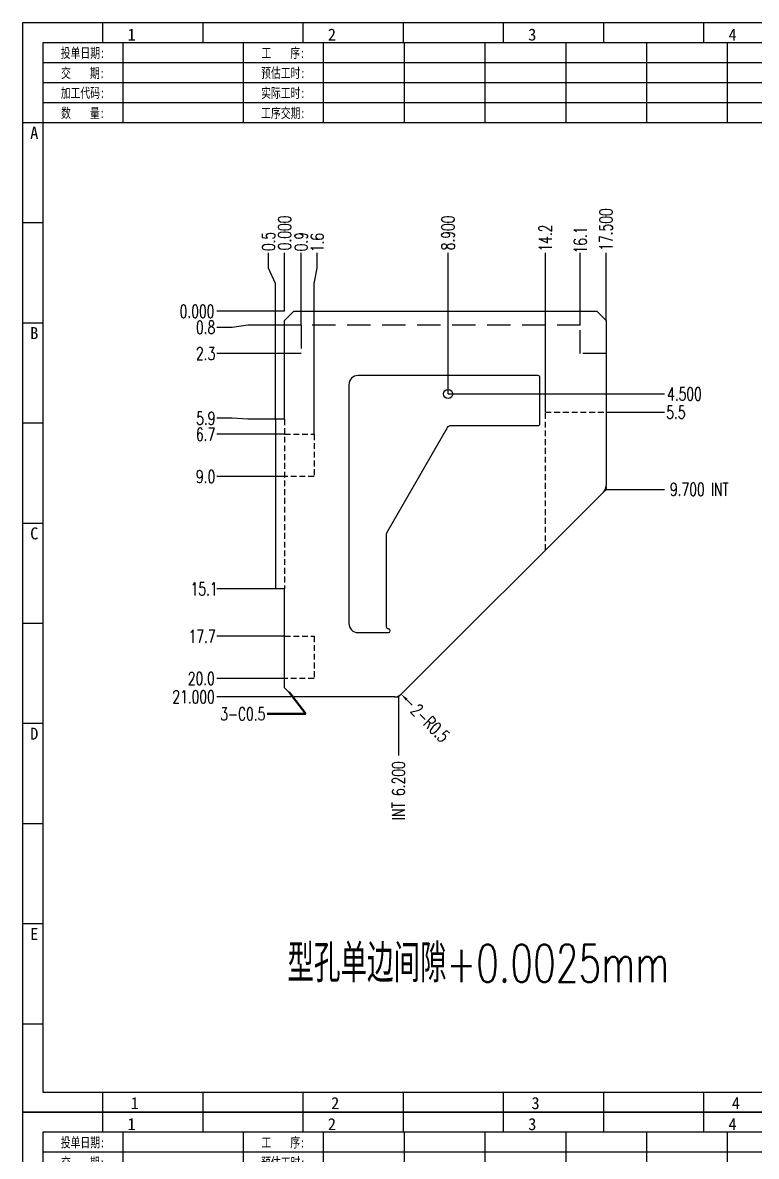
# Model space of a CAD drawing. Header units: millimetres. Extents: x -2852 to 5627, y -2271 to 1849.
# Drawn here: x -153.8 to -113.8, y -129.3 to -67.6 of the extents above; entities that cross this region are included whole.
import ezdxf
from ezdxf.enums import TextEntityAlignment as Align

# ---------------------------------------------------------------- set-up
doc = ezdxf.new("R2010")
doc.units = ezdxf.units.MM
doc.header["$PDSIZE"] = 3
doc.linetypes.add('DASHED', pattern=[19.05, 12.7, -6.35])
doc.linetypes.add('DASHED2', pattern=[9.525, 6.35, -3.175])
for name, color, linetype in [('1', 7, 'Continuous'), ('11', 4, 'DASHED2'), ('41', 1, 'Continuous'), ('PUNCH', 1, 'Continuous')]:
    doc.layers.add(name, color=color, linetype=linetype)
doc.styles.add('jet01', font='simplex.shx', dxfattribs={"width": 0.7, "bigfont": 'hztxt.shx'})
doc.styles.add('jet02', font='simplex.shx', dxfattribs={"width": 0.7})
doc.styles.get("Standard").update_dxf_attribs({"font": '仿宋_GB2312_0.ttf', "width": 0.7})
doc.styles.add('TEXTSTYLE_1', font='TRIUMB.TTF')
doc.styles.add('TEXTSTYLE_2', font='TRIUM.TTF')
doc.styles.add('tk', font='', dxfattribs={"width": 0.7})
doc.styles.add('tk 2', font='仿宋_GB2312_0.ttf', dxfattribs={"width": 0.65})
doc.styles.add('tk 4', font='simplex.shx', dxfattribs={"width": 0.65, "bigfont": 'bigfont.shx'})
doc.styles.get('tk').set_extended_font_data('NSimSun')
doc.dimstyles.new('jet02', dxfattribs={"dimtxt": 3.5, "dimasz": 2.1, "dimexe": 1, "dimexo": 0, "dimgap": 0.5, "dimtad": 0, "dimtoh": 1, "dimdec": 3, "dimzin": 9, "dimdsep": 46, "dimtxsty": 'jet02', "dimcen": 0, "dimclrt": 256, "dimazin": 2, "dimtfac": 1, "dimtdec": 3, "dimtofl": 0, "dimtmove": 0, "dimatfit": 1, "dimfxl": 0, "dimarcsym": 0})

# ---------------------------------------------------------------- blocks, each defined once
blk = doc.blocks.new('A3-N')
at = {"layer": '1', "color": 1}
for p, q in [((0, 0), (0, 296.73)), ((0, 296.73), (420, 296.73)), ((21.82, 291.27), (21.82, 296.73)), ((49.09, 291.27), (49.09, 296.73)), ((76.36, 291.27), (76.36, 296.73)), ((103.64, 291.27), (103.64, 296.73)), ((103.64, 291.27), (103.64, 296.73)), ((103.64, 291.27), (103.64, 296.73)), ((130.91, 291.27), (130.91, 296.73)), ((158.18, 291.27), (158.18, 296.73)), ((185.45, 291.27), (185.45, 296.73)), ((212.73, 291.27), (212.73, 296.73)), ((240, 291.27), (240, 296.73)), ((267.27, 291.27), (267.27, 296.73)), ((294.55, 291.27), (294.55, 296.73)), ((321.82, 291.27), (321.82, 296.73)), ((349.09, 291.27), (349.09, 296.73)), ((376.36, 291.27), (376.36, 296.73)), ((403.64, 291.27), (403.64, 296.73)), ((420, 296.73), (420, 1)), ((5.45, 269.45), (0, 269.45)), ((420, 269.45), (414.55, 269.45)), ((5.45, 242.18), (0, 242.18)), ((420, 242.18), (414.55, 242.18)), ((5.45, 214.91), (0, 214.91)), ((420, 214.91), (414.55, 214.91)), ((5.45, 187.64), (0, 187.64)), ((420, 187.64), (414.55, 187.64)), ((5.45, 160.36), (0, 160.36)), ((420, 160.36), (414.55, 160.36)), ((5.45, 133.09), (0, 133.09)), ((420, 133.09), (414.55, 133.09)), ((5.45, 105.82), (0, 105.82)), ((420, 105.82), (414.55, 105.82)), ((5.45, 78.55), (0, 78.55)), ((420, 78.55), (414.55, 78.55)), ((5.45, 51.27), (0, 51.27)), ((420, 51.27), (414.55, 51.27)), ((222.45, 49.09), (221.45, 49.09)), ((221.45, 49.09), (221.45, 40.36)), ((222.45, 49.09), (414.55, 49.09)), ((232.36, 49.09), (232.36, 40.36)), ((245.45, 49.09), (245.45, 40.36)), ((290.18, 49.09), (290.18, 40.36)), ((302.18, 49.09), (302.18, 40.36)), ((322.91, 49.09), (322.91, 40.36)), ((343.64, 49.09), (343.64, 40.36)), ((392.73, 40.36), (392.73, 49.09)), ((258.55, 40.36), (258.55, 5.44)), ((266.45, 40.36), (266.45, 5.44)), ((276.78, 40.36), (276.78, 5.45)), ((291.18, 40.36), (291.18, 5.45)), ((301.51, 40.37), (301.51, 5.46)), ((308.01, 40.36), (308.01, 5.45)), ((354.09, 40.36), (354.09, 5.45)), ((308.01, 32.39), (258.55, 32.39)), ((308.01, 28.54), (258.55, 28.54)), ((414.55, 27.27), (308.01, 27.27)), ((5.45, 24), (0, 24)), ((308.01, 24.69), (258.55, 24.69)), ((420, 24), (414.55, 24)), ((354.09, 19.63), (308.01, 19.63)), ((308.01, 16.99), (258.55, 16.99)), ((414.55, 16.36), (354.09, 16.36)), ((374.55, 16.36), (374.55, 5.45)), ((384.55, 16.36), (384.55, 5.45)), ((394.55, 16.36), (394.55, 5.45)), ((404.55, 16.36), (404.55, 5.45)), ((308.01, 13.14), (258.55, 13.14)), ((372.51, 12.49), (362.69, 11.5)), ((372.51, 12.49), (372.51, 7.25)), ((308.01, 9.29), (258.55, 9.29)), ((308.01, 11.99), (354.09, 11.99)), ((362.69, 11.5), (362.69, 8.23)), ((414.55, 12), (374.55, 12)), ((372.51, 7.25), (362.69, 8.23)), ((21.82, 0), (21.82, 5.45)), ((49.09, 0), (49.09, 5.45)), ((76.36, 0), (76.36, 5.45)), ((103.64, 0), (103.64, 5.45)), ((130.91, 0), (130.91, 5.45)), ((158.18, 0), (158.18, 5.45)), ((185.45, 0), (185.45, 5.45)), ((212.73, 0), (212.73, 5.45)), ((240, 0), (240, 5.45)), ((267.27, 0), (267.27, 5.45)), ((294.55, 0), (294.55, 5.45)), ((321.82, 0), (321.82, 5.45)), ((349.09, 0), (349.09, 5.45)), ((376.36, 0), (376.36, 5.45)), ((403.64, 0), (403.64, 5.45)), ((1, 0), (0, 0)), ((420, 0), (1, 0)), ((420, 0), (420, 1))]:
    blk.add_line(p, q, dxfattribs=at)
at = {"layer": '1'}
for p, q in [((414.55, 278.18), (414.55, 284.73)), ((221.45, 40.36), (221.45, 5.45)), ((221.45, 40.36), (414.55, 40.36)), ((221.45, 40.36), (414.55, 40.36)), ((254.41, 40.36), (254.41, 5.45)), ((283.28, 40.36), (283.28, 5.45)), ((308.01, 36.24), (258.55, 36.24)), ((222.08, 28.67), (254.12, 28.67)), ((308.01, 20.84), (254.41, 20.84))]:
    blk.add_line(p, q, dxfattribs=at)
at = {"layer": '1', "color": 1, "ltscale": 0.05}
for p, q in [((278.93, 34.04), (279.79, 32.56)), ((278.93, 34.04), (280.65, 34.04)), ((281.68, 35.84), (279.79, 32.56)), ((303.66, 34.05), (304.52, 32.56)), ((303.66, 34.05), (305.38, 34.05)), ((306.41, 35.84), (304.52, 32.56)), ((281.68, 31.99), (279.79, 28.71)), ((306.41, 31.99), (304.52, 28.71)), ((278.93, 30.19), (279.79, 28.71)), ((278.93, 30.19), (280.65, 30.19)), ((281.68, 28.14), (279.79, 24.86)), ((303.66, 30.2), (305.38, 30.2)), ((303.66, 30.2), (304.52, 28.71)), ((306.41, 28.14), (304.52, 24.86)), ((278.93, 26.34), (279.79, 24.86)), ((278.93, 26.34), (280.65, 26.34)), ((303.66, 26.35), (304.52, 24.86)), ((303.66, 26.35), (305.38, 26.35)), ((278.93, 22.49), (280.65, 22.49)), ((278.93, 22.49), (279.79, 21.01)), ((281.68, 24.29), (279.79, 21.01)), ((303.66, 22.5), (305.38, 22.5)), ((303.66, 22.5), (304.52, 21.01)), ((306.41, 24.29), (304.52, 21.01)), ((278.93, 18.66), (279.79, 17.17)), ((278.93, 18.66), (280.65, 18.66)), ((281.68, 20.45), (279.79, 17.17)), ((303.66, 18.66), (304.52, 17.18)), ((303.66, 18.66), (305.38, 18.66)), ((306.41, 20.46), (304.52, 17.18)), ((281.68, 16.6), (279.79, 13.32)), ((306.41, 16.61), (304.52, 13.33)), ((278.93, 14.81), (280.65, 14.81)), ((278.93, 14.81), (279.79, 13.32)), ((281.68, 12.75), (279.79, 9.47)), ((303.66, 14.81), (305.38, 14.81)), ((303.66, 14.81), (304.52, 13.33)), ((306.41, 12.76), (304.52, 9.48)), ((278.93, 10.96), (279.79, 9.47)), ((278.93, 10.96), (280.65, 10.96)), ((303.66, 10.96), (304.52, 9.48)), ((303.66, 10.96), (305.38, 10.96)), ((278.93, 7.11), (279.79, 5.62)), ((278.93, 7.11), (280.65, 7.11)), ((281.68, 8.9), (279.79, 5.62)), ((303.66, 7.11), (305.38, 7.11)), ((303.66, 7.11), (304.52, 5.63)), ((306.41, 8.91), (304.52, 5.63))]:
    blk.add_line(p, q, dxfattribs=at)
at = {"layer": '1', "color": 1, "ltscale": 0.1}
for p, q in [((358.01, 13.02), (358.01, 6.71)), ((354.86, 9.87), (361.17, 9.87)), ((362.03, 9.87), (373.54, 9.87))]:
    blk.add_line(p, q, dxfattribs=at)
at = {"layer": '1'}
blk.add_lwpolyline([(221.45, 5.45), (414.55, 5.45), (414.55, 291.27), (5.45, 291.27), (5.45, 5.45), (414.55, 5.45)], dxfattribs=at)
at = {"layer": '1', "color": 7, "linetype": 'Continuous', "const_width": 0.123}
blk.add_lwpolyline([(223.11, 34.74), (252.6, 34.76)], dxfattribs=at)
at = {"layer": '1', "color": 1}
for radius in [2.62, 1.64]:
    blk.add_circle((358.01, 9.87), radius, dxfattribs=at)
at = {"layer": '41'}
for p, q in [((27.27, 291.27), (27.27, 269.45)), ((60, 291.27), (60, 269.45)), ((81.82, 291.27), (81.82, 269.45)), ((103.82, 291.27), (103.82, 269.45)), ((125.82, 291.27), (125.82, 269.45)), ((147.82, 291.27), (147.82, 269.45)), ((169.82, 291.27), (169.82, 269.45)), ((191.82, 291.27), (191.82, 269.45)), ((213.82, 291.27), (213.82, 269.45)), ((235.82, 291.27), (235.82, 269.45)), ((257.82, 291.27), (257.82, 269.45)), ((279.82, 291.27), (279.82, 269.45)), ((301.82, 291.27), (301.82, 269.45)), ((323.82, 291.27), (323.82, 269.45)), ((345.82, 291.27), (345.82, 269.45)), ((367.82, 291.27), (367.82, 269.45)), ((367.82, 285.82), (5.45, 285.82)), ((367.82, 280.36), (5.45, 280.36)), ((367.82, 274.91), (5.45, 274.91)), ((414.55, 269.45), (5.45, 269.45))]:
    blk.add_line(p, q, dxfattribs=at)
at = {"layer": '1', "color": 1}
for s, p in [('1', (29.64, 295.11)), ('2', (84.18, 295.11)), ('3', (138.73, 295.11)), ('4', (193.27, 295.11)), ('5', (247.82, 295.11)), ('6', (302.36, 295.11)), ('7', (356.91, 295.11)), ('8', (411.45, 295.11)), ('1', (30.53, 4.11)), ('2', (85.08, 4.11)), ('3', (139.62, 4.11)), ('4', (194.17, 4.11)), ('5', (248.72, 4.11)), ('6', (303.26, 4.11)), ('7', (357.81, 4.11)), ('8', (412.35, 4.11))]:
    blk.add_text(s, height=3.27, dxfattribs=at).set_placement(p, align=Align.TOP_CENTER)
at = {"layer": '1', "style": 'tk', "width": 0.7}
for s, p in [('投单日期:', (16.36, 288.55)), ('工    序:', (70.91, 288.55)), ('备注：', (375.51, 288.55)), ('交    期:', (16.36, 283.09)), ('预估工时:', (70.91, 283.09)), ('加工代码:', (16.36, 277.64)), ('实际工时:', (70.91, 277.64)), ('数    量:', (16.36, 272.18)), ('工序交期:', (70.91, 272.18))]:
    blk.add_text(s, height=2.727, dxfattribs=at).set_placement(p, align=Align.MIDDLE)
at = {"layer": '1', "color": 1}
for s, p in [('A', (2.04, 268.36)), ('B', (2.04, 213.82)), ('C', (2.04, 159.27)), ('D', (2.04, 104.73)), ('E', (2.04, 50.18))]:
    blk.add_text(s, height=3.27, dxfattribs=at).set_placement(p, align=Align.TOP_LEFT)
for s, p in [('A', (418.37, 268.36)), ('B', (418.37, 213.82)), ('C', (418.37, 159.27)), ('D', (418.37, 104.73)), ('E', (418.37, 50.18))]:
    blk.add_text(s, height=3.27, dxfattribs=at).set_placement(p, align=Align.TOP_RIGHT)
at = {"layer": '1', "color": 1, "style": 'tk 2', "width": 0.7}
for s, height, p in [('序号', 3.273, (222.96, 43.34)), ('件号', 3.273, (234.62, 43.61)), ('零件名称', 3.273, (258.97, 43.61)), ('数量', 3.273, (292.3, 43.78)), ('材料', 3.273, (309.27, 43.78)), ('热处理', 3.273, (328.71, 43.78)), ('外形尺寸', 3.273, (358.94, 43.78)), ('说明', 3.273, (399.61, 43.78)), ('料号：', 2.182, (309.77, 37.46)), ('名称：', 3.273, (355.52, 35.79)), ('图号：', 3.273, (355.52, 22.7)), ('比 例', 2.182, (376.69, 13.18)), ('页 码', 2.182, (386.85, 13.18)), ('版 次', 2.182, (396.31, 13.18)), ('单位', 2.182, (407.35, 13.18))]:
    blk.add_text(s, height=height, dxfattribs=at).set_placement(p)
at = {"layer": '1', "color": 7, "linetype": 'Continuous', "style": 'TEXTSTYLE_1'}
blk.add_text('Amphenol JET', height=2.7, dxfattribs=at).set_placement((223.96, 35.61))
at = {"layer": '1', "color": 1, "style": 'tk 2', "width": 0.7}
for s, p in [('X.', (259.64, 34.37)), ('%%P0.2', (267.9, 34.37)), ('X.', (284.37, 34.37)), ('%%P1%%D', (293.12, 34.37)), ('.X', (259.64, 30.28)), ('%%P0.1', (267.9, 30.52)), ('.X', (284.37, 30.28)), ('%%P0.5%%D', (293.12, 30.52)), ('%%P0.01', (267.9, 26.67)), ('%%P0.1%%D', (293.12, 26.67)), ('.XX', (259.64, 26.71)), ('.XX', (284.37, 26.71)), ('.XXX', (259.64, 22.68)), ('%%P0.002', (267.9, 22.82)), ('.XXX', (284.37, 22.68)), ('%%P0.01%%D', (293.12, 22.82)), ('X.', (259.64, 18.97)), ('0/-0.2', (267.9, 18.97)), ('X.', (284.37, 18.97)), ('+0.2/0', (293.12, 18.97)), ('.X', (259.64, 14.88)), ('0/-0.1', (267.9, 15.12)), ('.X', (284.37, 14.88)), ('+0.1/0', (293.12, 15.12)), ('0/-0.01', (267.9, 11.27)), ('+0.01/0', (293.12, 11.27)), ('.XX', (259.64, 11.31)), ('.XX', (284.37, 11.31)), ('.XXX', (259.64, 7.28)), ('0/-0.002', (267.9, 7.42)), ('.XXX', (284.37, 7.28)), ('+0.002/0', (293.12, 7.42))]:
    blk.add_text(s, height=2, dxfattribs=at).set_placement(p, align=Align.MIDDLE_LEFT)
at = {"layer": '1', "color": 1, "ltscale": 0.05, "style": 'tk 2', "width": 0.5}
for s, p in [('6.3', (279.01, 34.26)), ('6.3', (303.74, 34.27)), ('3.2', (279.01, 30.41)), ('3.2', (303.74, 30.42)), ('0.8', (279.01, 26.56)), ('0.8', (303.74, 26.57)), ('0.2', (279.01, 22.71)), ('0.2', (303.74, 22.72)), ('6.3', (279.01, 18.87)), ('6.3', (303.74, 18.88)), ('3.2', (279.01, 15.02)), ('3.2', (303.74, 15.03)), ('0.8', (279.01, 11.17)), ('0.8', (303.74, 11.18)), ('0.2', (279.01, 7.32)), ('0.2', (303.74, 7.33))]:
    blk.add_text(s, height=1.6, dxfattribs=at).set_placement(p)
at = {"layer": '1', "color": 7, "linetype": 'Continuous'}
for s, height, style, width, p in [('A Division of Amphenol Corporation', 1.5, 'TEXTSTYLE_2', 0.7, (224.64, 32.29)), ('HangZhou Amphenol JET Interconnect Technology co.,ltd ', 1.2, 'TEXTSTYLE_2', 0.6, (222.47, 29.36)), ('THESE DRAWINGS AND SPECIFICATIONS', 1.5, 'tk 4', 0.6, (224.73, 23.52)), ('ARE THE PROPERTY OF', 1.5, 'tk 4', 0.6, (230.45, 21.35)), ('AND SHALL NOT BE REPRODUCED OR', 1.5, 'tk 4', 0.6, (225.95, 17.17)), ('AMPHENOL CORPORATION', 1.5, 'tk 4', 0.6, (230.04, 19.27)), ('COPIED OR USED AS THE BASIS FOR', 1.5, 'tk 4', 0.6, (225.54, 15.02)), ('THE MANUFACTURE OR SALE OF APPARATUS', 1.5, 'tk 4', 0.6, (223.5, 12.92)), ('WITHOUT THE WRITTEN PERMISSION OF', 1.5, 'tk 4', 0.6, (224.73, 10.67)), ('AMPHENOL CORPORATION.', 1.5, 'tk 4', 0.6, (229.63, 8.4))]:
    blk.add_text(s, height=height, dxfattribs=dict(at, style=style, width=width)).set_placement(p)
at = {"layer": '1', "style": 'tk 2', "width": 0.7}
for s, p in [('APPD:', (309.77, 24.21)), ('CHKD:', (309.77, 16.27)), ('DR:', (309.77, 8.35))]:
    blk.add_text(s, height=2.182, dxfattribs=at).set_placement(p)
at = {"layer": '1', "color": 7, "style": 'tk 2', "width": 0.7}
blk.add_text('MM', height=2.182, dxfattribs=at).set_placement((408.31, 7.75))
at = {"layer": '1', "color": 1, "ltscale": 0.05, "char_height": 1.5, "width": 6.3627, "attachment_point": 1, "style": 'tk 2'}
for s, insert in [('尺  寸', (260.31, 39.25)), ('公  差', (268.17, 39.25)), ('粗糙度', (277.98, 39.25)), ('尺  寸', (285.2, 39.25)), ('公  差', (293.18, 39.25)), ('粗糙度', (302.71, 39.26))]:
    blk.add_mtext(s, dxfattribs=dict(at, insert=insert))
at = {"layer": '1', "ltscale": 0.05, "char_height": 2, "width": 2.5195, "attachment_point": 1, "style": 'tk 2'}
for s, insert in [('一般公差', (255.39, 36.11)), ('单侧公差', (255.39, 19.71))]:
    blk.add_mtext(s, dxfattribs=dict(at, insert=insert))
at = {"layer": '1', "color": 1, "ltscale": 0.05, "char_height": 1.2, "width": 5.1396, "attachment_point": 1, "line_spacing_factor": 0.8, "style": 'tk 2'}
for s, insert in [('+0', (261.58, 20.13)), ('-0', (286.31, 19.33)), ('+0', (261.88, 16.09)), ('+0', (262.79, 12.45)), ('-0', (286.61, 15.29)), ('-0', (287.51, 11.65)), ('+0', (263.87, 8.44)), ('-0', (288.59, 7.64))]:
    blk.add_mtext(s, dxfattribs=dict(at, insert=insert))
at = {"layer": '1', "style": 'tk 2', "width": 0.7}
for tag, p in [('PATR-NO1', (309.84, 32.96)), ('TITLE', (365.74, 30.9)), ('PATR-NO2', (309.84, 27.81)), ('DWG-NO:', (366.54, 18.14))]:
    blk.add_attdef(tag, p, '', height=3.27, dxfattribs=at)
at = {"layer": '1', "color": 1, "style": 'tk 2', "width": 0.7}
for tag, p in [('DRAW', (314.55, 7.27)), ('DATE', (334.72, 7.32))]:
    blk.add_attdef(tag, p, '', height=3.49, dxfattribs=at)
at = {"layer": '1', "style": 'tk 2', "width": 0.7}
for tag, p in [('SCALE', (376.55, 8.73)), ('SHEET', (386.6, 8.72)), ('REV', (397.38, 8.73))]:
    blk.add_attdef(tag, text='', height=2.18, dxfattribs=at).set_placement(p, align=Align.MIDDLE_LEFT)
blk = doc.blocks.new('*D3543')
at = {"layer": '41', "ltscale": 0.05}
blk.add_line((775.716, -2535.719), (772.027, -2535.719), dxfattribs=at)
at = {"layer": 'Defpoints', "color": 0, "ltscale": 0.05}
for p in [(772.027, -2535.719), (775.716, -2535.719), (775.716, -2535.719)]:
    blk.add_point(p, dxfattribs=at)
at = {"layer": '41', "ltscale": 0.05, "insert": (770.947, -2535.719), "char_height": 0.7, "attachment_point": 5, "style": 'jet02'}
blk.add_mtext('0.000', dxfattribs=at)
blk = doc.blocks.new('*D3544')
at = {"layer": '41', "ltscale": 0.05}
blk.add_line((776.216, -2556.719), (772.027, -2556.719), dxfattribs=at)
at = {"layer": 'Defpoints', "color": 0, "ltscale": 0.05}
for p in [(775.716, -2535.719), (772.027, -2556.719), (776.216, -2556.719)]:
    blk.add_point(p, dxfattribs=at)
at = {"layer": '41', "ltscale": 0.05, "insert": (770.76, -2556.719), "char_height": 0.7, "attachment_point": 5, "style": 'jet02'}
blk.add_mtext('21.000', dxfattribs=at)
blk = doc.blocks.new('*D3545')
at = {"layer": '41', "ltscale": 0.05}
blk.add_line((775.716, -2555.719), (772.027, -2555.719), dxfattribs=at)
at = {"layer": 'Defpoints', "color": 0, "ltscale": 0.05}
for p in [(775.716, -2535.719), (772.027, -2555.719), (775.716, -2555.719)]:
    blk.add_point(p, dxfattribs=at)
at = {"layer": '41', "ltscale": 0.05, "insert": (771.18, -2555.719), "char_height": 0.7, "attachment_point": 5, "style": 'jet02'}
blk.add_mtext('20.0', dxfattribs=at)
blk = doc.blocks.new('*D3546')
at = {"layer": '41', "ltscale": 0.05}
blk.add_line((775.716, -2553.419), (772.027, -2553.419), dxfattribs=at)
at = {"layer": 'Defpoints', "color": 0, "ltscale": 0.05}
for p in [(775.716, -2535.719), (772.027, -2553.419), (775.716, -2553.419)]:
    blk.add_point(p, dxfattribs=at)
at = {"layer": '41', "ltscale": 0.05, "insert": (771.227, -2553.419), "char_height": 0.7, "attachment_point": 5, "style": 'jet02'}
blk.add_mtext('17.7', dxfattribs=at)
blk = doc.blocks.new('*D3547')
at = {"layer": '41', "ltscale": 0.05}
blk.add_line((775.216, -2550.839), (772.027, -2550.839), dxfattribs=at)
at = {"layer": 'Defpoints', "color": 0, "ltscale": 0.05}
for p in [(775.716, -2535.719), (772.027, -2550.839), (775.216, -2550.839)]:
    blk.add_point(p, dxfattribs=at)
at = {"layer": '41', "ltscale": 0.05, "insert": (771.332, -2550.839), "char_height": 0.7, "attachment_point": 5, "style": 'jet02'}
blk.add_mtext('15.1', dxfattribs=at)
blk = doc.blocks.new('*D3548')
at = {"layer": '41', "ltscale": 0.05}
blk.add_line((775.716, -2544.719), (772.027, -2544.719), dxfattribs=at)
at = {"layer": 'Defpoints', "color": 0, "ltscale": 0.05}
for p in [(775.716, -2535.719), (772.027, -2544.719), (775.716, -2544.719)]:
    blk.add_point(p, dxfattribs=at)
at = {"layer": '41', "ltscale": 0.05, "insert": (771.413, -2544.719), "char_height": 0.7, "attachment_point": 5, "style": 'jet02'}
blk.add_mtext('9.0', dxfattribs=at)
blk = doc.blocks.new('*D3549')
at = {"layer": '41', "ltscale": 0.05}
blk.add_line((775.716, -2542.419), (772.027, -2542.419), dxfattribs=at)
at = {"layer": 'Defpoints', "color": 0, "ltscale": 0.05}
for p in [(775.716, -2535.719), (772.027, -2542.419), (775.716, -2542.419)]:
    blk.add_point(p, dxfattribs=at)
at = {"layer": '41', "ltscale": 0.05, "insert": (771.413, -2542.419), "char_height": 0.7, "attachment_point": 5, "style": 'jet02'}
blk.add_mtext('6.7', dxfattribs=at)
blk = doc.blocks.new('*D3550')
at = {"layer": '41', "ltscale": 0.05}
for p, q in [((772.867, -2541.544), (772.027, -2541.544)), ((773.707, -2541.599), (772.867, -2541.544)), ((775.216, -2541.599), (773.707, -2541.599))]:
    blk.add_line(p, q, dxfattribs=at)
at = {"layer": 'Defpoints', "color": 0, "ltscale": 0.05}
for p in [(775.716, -2535.719), (772.027, -2541.544), (775.216, -2541.599)]:
    blk.add_point(p, dxfattribs=at)
at = {"layer": '41', "ltscale": 0.05, "insert": (771.425, -2541.544), "char_height": 0.7, "attachment_point": 5, "style": 'jet02'}
blk.add_mtext('5.9', dxfattribs=at)
blk = doc.blocks.new('*D3551')
at = {"layer": '41', "ltscale": 0.05}
blk.add_line((775.716, -2538.019), (772.027, -2538.019), dxfattribs=at)
at = {"layer": 'Defpoints', "color": 0, "ltscale": 0.05}
for p in [(775.716, -2535.719), (772.027, -2538.019), (775.716, -2538.019)]:
    blk.add_point(p, dxfattribs=at)
at = {"layer": '41', "ltscale": 0.05, "insert": (771.413, -2538.019), "char_height": 0.7, "attachment_point": 5, "style": 'jet02'}
blk.add_mtext('2.3', dxfattribs=at)
blk = doc.blocks.new('*D3552')
at = {"layer": '41', "ltscale": 0.05}
for p, q in [((772.867, -2536.594), (772.027, -2536.594)), ((773.707, -2536.469), (772.867, -2536.594)), ((776.616, -2536.469), (773.707, -2536.469))]:
    blk.add_line(p, q, dxfattribs=at)
at = {"layer": 'Defpoints', "color": 0, "ltscale": 0.05}
for p in [(775.716, -2535.719), (772.027, -2536.594), (776.616, -2536.469)]:
    blk.add_point(p, dxfattribs=at)
at = {"layer": '41', "ltscale": 0.05, "insert": (771.413, -2536.594), "char_height": 0.7, "attachment_point": 5, "style": 'jet02'}
blk.add_mtext('0.8', dxfattribs=at)
blk = doc.blocks.new('*D3553')
at = {"layer": '41', "ltscale": 0.05}
blk.add_line((793.216, -2545.419), (796.406, -2545.419), dxfattribs=at)
at = {"layer": 'Defpoints', "color": 0, "ltscale": 0.05}
for p in [(775.716, -2535.719), (793.216, -2545.419), (796.406, -2545.419)]:
    blk.add_point(p, dxfattribs=at)
at = {"layer": '41', "ltscale": 0.05, "insert": (798.291, -2545.419), "char_height": 0.7, "attachment_point": 5, "style": 'jet02'}
blk.add_mtext('9.700{\\C1; INT }', dxfattribs=at)
blk = doc.blocks.new('*D3554')
at = {"layer": '41', "ltscale": 0.05}
blk.add_line((793.216, -2541.219), (796.406, -2541.219), dxfattribs=at)
at = {"layer": 'Defpoints', "color": 0, "ltscale": 0.05}
for p in [(775.716, -2535.719), (793.216, -2541.219), (796.406, -2541.219)]:
    blk.add_point(p, dxfattribs=at)
at = {"layer": '41', "ltscale": 0.05, "insert": (797.019, -2541.219), "char_height": 0.7, "attachment_point": 5, "style": 'jet02'}
blk.add_mtext('5.5', dxfattribs=at)
blk = doc.blocks.new('*D3555')
at = {"layer": '41', "ltscale": 0.05}
blk.add_line((784.616, -2540.219), (796.406, -2540.219), dxfattribs=at)
at = {"layer": 'Defpoints', "color": 0, "ltscale": 0.05}
for p in [(775.716, -2535.719), (784.616, -2540.219), (796.406, -2540.219)]:
    blk.add_point(p, dxfattribs=at)
at = {"layer": '41', "ltscale": 0.05, "insert": (797.486, -2540.219), "char_height": 0.7, "attachment_point": 5, "style": 'jet02'}
blk.add_mtext('4.500', dxfattribs=at)
blk = doc.blocks.new('*D3556')
at = {"layer": '41', "ltscale": 0.05}
blk.add_line((775.716, -2535.719), (775.716, -2532.529), dxfattribs=at)
at = {"layer": 'Defpoints', "color": 0, "ltscale": 0.05}
for p in [(775.716, -2532.529), (775.716, -2535.719), (775.716, -2535.719)]:
    blk.add_point(p, dxfattribs=at)
at = {"layer": '41', "ltscale": 0.05, "insert": (775.716, -2531.449), "char_height": 0.7, "attachment_point": 5, "rotation": 90, "style": 'jet02'}
blk.add_mtext('0.000', dxfattribs=at)
blk = doc.blocks.new('*D3557')
at = {"layer": '41', "ltscale": 0.05}
for p, q in [((774.841, -2533.369), (774.841, -2532.529)), ((775.216, -2534.209), (774.841, -2533.369)), ((775.216, -2541.599), (775.216, -2534.209))]:
    blk.add_line(p, q, dxfattribs=at)
at = {"layer": 'Defpoints', "color": 0, "ltscale": 0.05}
for p in [(774.841, -2532.529), (775.716, -2535.719), (775.216, -2541.599)]:
    blk.add_point(p, dxfattribs=at)
at = {"layer": '41', "ltscale": 0.05, "insert": (774.841, -2531.916), "char_height": 0.7, "attachment_point": 5, "rotation": 90, "style": 'jet02'}
blk.add_mtext('0.5', dxfattribs=at)
blk = doc.blocks.new('*D3558')
at = {"layer": '41', "ltscale": 0.05}
blk.add_line((776.616, -2536.469), (776.616, -2532.529), dxfattribs=at)
at = {"layer": 'Defpoints', "color": 0, "ltscale": 0.05}
for p in [(776.616, -2532.529), (775.716, -2535.719), (776.616, -2536.469)]:
    blk.add_point(p, dxfattribs=at)
at = {"layer": '41', "ltscale": 0.05, "insert": (776.616, -2531.928), "char_height": 0.7, "attachment_point": 5, "rotation": 90, "style": 'jet02'}
blk.add_mtext('0.9', dxfattribs=at)
blk = doc.blocks.new('*D3559')
at = {"layer": '41', "ltscale": 0.05}
for p, q in [((777.491, -2533.369), (777.491, -2532.529)), ((777.316, -2534.209), (777.491, -2533.369)), ((777.316, -2542.419), (777.316, -2534.209))]:
    blk.add_line(p, q, dxfattribs=at)
at = {"layer": 'Defpoints', "color": 0, "ltscale": 0.05}
for p in [(777.491, -2532.529), (775.716, -2535.719), (777.316, -2542.419)]:
    blk.add_point(p, dxfattribs=at)
at = {"layer": '41', "ltscale": 0.05, "insert": (777.491, -2531.974), "char_height": 0.7, "attachment_point": 5, "rotation": 90, "style": 'jet02'}
blk.add_mtext('1.6', dxfattribs=at)
blk = doc.blocks.new('*D3560')
at = {"layer": '41', "ltscale": 0.05}
blk.add_line((784.616, -2540.219), (784.616, -2532.529), dxfattribs=at)
at = {"layer": 'Defpoints', "color": 0, "ltscale": 0.05}
for p in [(784.616, -2532.529), (775.716, -2535.719), (784.616, -2540.219)]:
    blk.add_point(p, dxfattribs=at)
at = {"layer": '41', "ltscale": 0.05, "insert": (784.616, -2531.449), "char_height": 0.7, "attachment_point": 5, "rotation": 90, "style": 'jet02'}
blk.add_mtext('8.900', dxfattribs=at)
blk = doc.blocks.new('*D3561')
at = {"layer": '41', "ltscale": 0.05}
blk.add_line((789.916, -2541.219), (789.916, -2532.529), dxfattribs=at)
at = {"layer": 'Defpoints', "color": 0, "ltscale": 0.05}
for p in [(789.916, -2532.529), (775.716, -2535.719), (789.916, -2541.219)]:
    blk.add_point(p, dxfattribs=at)
at = {"layer": '41', "ltscale": 0.05, "insert": (789.916, -2531.729), "char_height": 0.7, "attachment_point": 5, "rotation": 90, "style": 'jet02'}
blk.add_mtext('14.2', dxfattribs=at)
blk = doc.blocks.new('*D3562')
at = {"layer": '41', "ltscale": 0.05}
blk.add_line((791.816, -2536.469), (791.816, -2532.529), dxfattribs=at)
at = {"layer": 'Defpoints', "color": 0, "ltscale": 0.05}
for p in [(791.816, -2532.529), (775.716, -2535.719), (791.816, -2536.469)]:
    blk.add_point(p, dxfattribs=at)
at = {"layer": '41', "ltscale": 0.05, "insert": (791.816, -2531.834), "char_height": 0.7, "attachment_point": 5, "rotation": 90, "style": 'jet02'}
blk.add_mtext('16.1', dxfattribs=at)
blk = doc.blocks.new('*D3563')
at = {"layer": '41', "ltscale": 0.05}
blk.add_line((793.216, -2536.219), (793.216, -2532.529), dxfattribs=at)
at = {"layer": 'Defpoints', "color": 0, "ltscale": 0.05}
for p in [(793.216, -2532.529), (775.716, -2535.719), (793.216, -2536.219)]:
    blk.add_point(p, dxfattribs=at)
at = {"layer": '41', "ltscale": 0.05, "insert": (793.216, -2531.263), "char_height": 0.7, "attachment_point": 5, "rotation": 90, "style": 'jet02'}
blk.add_mtext('17.500', dxfattribs=at)
blk = doc.blocks.new('*D3564')
at = {"layer": '41', "ltscale": 0.05}
blk.add_line((781.916, -2556.719), (781.916, -2559.909), dxfattribs=at)
at = {"layer": 'Defpoints', "color": 0, "ltscale": 0.05}
for p in [(775.716, -2535.719), (781.916, -2556.719), (781.916, -2559.909)]:
    blk.add_point(p, dxfattribs=at)
at = {"layer": '41', "ltscale": 0.05, "insert": (781.916, -2561.992), "char_height": 0.7, "attachment_point": 5, "rotation": 90, "style": 'jet02'}
blk.add_mtext('{\\C1; INT }6.200', dxfattribs=at)
blk = doc.blocks.new('*D3565')
at = {"layer": '41', "ltscale": 0.05}
blk.add_line((782.657, -2557.167), (782.36, -2556.87), dxfattribs=at)
blk.add_solid([(782.409, -2556.82), (782.31, -2556.919), (782.063, -2556.573)], dxfattribs=at)
at = {"layer": 'Defpoints', "color": 0, "ltscale": 0.05}
for p in [(781.709, -2556.219), (782.063, -2556.573)]:
    blk.add_point(p, dxfattribs=at)
at = {"layer": '41', "ltscale": 0.05, "insert": (783.643, -2558.153), "char_height": 0.7, "attachment_point": 5, "rotation": 315, "style": 'jet02'}
blk.add_mtext('2-R0.5', dxfattribs=at)

msp = doc.modelspace()

# ---------------------------------------------------------------- linework, layer by layer
at = {"layer": '1', "ltscale": 0.05}
for p, q in [((-139.4914, -83.7893), (-138.9914, -83.2893)), ((-138.9914, -83.2893), (-122.4914, -83.2893)), ((-122.4914, -83.2893), (-121.9914, -83.7893)), ((-139.4914, -89.1693), (-139.4914, -83.7893)), ((-121.9914, -83.7893), (-121.9914, -92.7822)), ((-139.4914, -89.1693), (-139.9914, -89.1693)), ((-139.9914, -89.1693), (-139.9914, -98.4093)), ((-122.1378, -93.1357), (-133.1449, -104.1428)), ((-139.4914, -98.4093), (-139.9914, -98.4093)), ((-139.4914, -103.7893), (-139.4914, -98.4093)), ((-138.9914, -104.2893), (-139.4914, -103.7893)), ((-133.4985, -104.2893), (-138.9914, -104.2893))]:
    msp.add_line(p, q, dxfattribs=at)
for centre, start, end in [((-122.4914, -92.7822), 315, 0), ((-133.4985, -103.7893), 270, 315)]:
    msp.add_arc(centre, 0.5, start, end, dxfattribs=at)
at = {"layer": '11', "ltscale": 0.05}
msp.add_line((-139.4914, -89.1693), (-139.4914, -98.4093), dxfattribs=at)
at = {"layer": '11', "linetype": 'DASHED', "ltscale": 0.1}
msp.add_lwpolyline([(-121.9914, -85.5893), (-123.3914, -85.5893), (-123.3914, -84.0393), (-138.5914, -84.0393), (-138.5914, -85.5893), (-139.4914, -85.5893)], dxfattribs=at)
at = {"layer": '11', "color": 2, "ltscale": 0.05}
for points in [[(-125.2914, -96.2893), (-125.2914, -88.7893), (-121.9914, -88.7893)], [(-139.4914, -89.9893), (-137.8914, -89.9893), (-137.8914, -92.2893), (-139.4914, -92.2893)], [(-139.4914, -100.9893), (-137.8914, -100.9893), (-137.8914, -103.2893), (-139.4914, -103.2893)]]:
    msp.add_lwpolyline(points, dxfattribs=at)
at = {"layer": '41', "ltscale": 0.05}
for p, q in [((-122.089, -93.0869), (-121.9914, -92.9893)), ((-121.9914, -92.8512), (-121.9914, -92.9893)), ((-133.4295, -104.2893), (-133.2914, -104.2893)), ((-133.1938, -104.1917), (-133.2914, -104.2893))]:
    msp.add_line(p, q, dxfattribs=at)
at = {"layer": 'PUNCH', "ltscale": 0.05}
msp.add_lwpolyline([(-133.9414, -95.4184, -0.1316525), (-133.9146, -95.3184), (-130.6184, -89.6093, -0.2679492), (-130.4452, -89.5093), (-125.6914, -89.5093, 0.4142136), (-125.5914, -89.4093), (-125.5914, -86.8893, 0.4142136), (-125.6914, -86.7893), (-135.4914, -86.7893, 0.4142136), (-135.9914, -87.2893), (-135.9914, -100.2893, 0.4142136), (-135.4914, -100.7893), (-133.8414, -100.7893, 1), (-133.8414, -100.5893, -0.4142136), (-133.9414, -100.4893)], format="xyb", close=True, dxfattribs=at)
msp.add_circle((-130.5914, -87.7893), 0.25, dxfattribs=at)

# ---------------------------------------------------------------- block references
at = {"layer": '1', "ltscale": 0.05, "xscale": 0.2000000000000455, "yscale": 0.2000000000000455, "zscale": 0.2000000000000455}
for p, values in [((-153.7532, -126.9126), {'DWG-NO:': 'CMY1000A-S39A', 'TITLE': '冲模镶件', 'REV': 'A', 'SHEET': '1 / 1', 'DRAW': 'tlr', 'DATE': '2019-01-16', 'PATR-NO1': 'XCede HDU2 3PR SHIELD A', 'PATR-NO2': '959-3EA4-A22', 'SCALE': '1 : 1'}), ((-153.7532, -186.2581), {'DWG-NO:': 'CMY1000A-S39B', 'TITLE': '冲模镶件', 'REV': 'A', 'SHEET': '1 / 1', 'DRAW': 'tlr', 'DATE': '2019-01-16', 'PATR-NO1': 'XCede HDU2 3PR SHIELD A', 'PATR-NO2': '959-3EA4-A22', 'SCALE': '1 : 1'})]:
    msp.add_blockref('A3-N', p, dxfattribs=at).add_auto_attribs(values)

# ---------------------------------------------------------------- texts
at = {"layer": '1', "ltscale": 0.05, "style": 'jet01', "width": 0.7}
msp.add_text('型孔单边间隙+0.0025mm', height=2.064003, dxfattribs=at).set_placement((-139.3405, -119.8342))
at = {"layer": '41', "ltscale": 0.05, "insert": (-140.5416, -105.2148), "char_height": 0.7, "attachment_point": 6, "style": 'jet02'}
msp.add_mtext('3-C0.5', dxfattribs=at)

# ---------------------------------------------------------------- dimensions: what is measured, and where the dimension line sits
at = {"layer": '41', "ltscale": 0.05}
for feature_location, offset, dtype, origin, override, picture, middle, set_off in [((-121.9914, -83.7893), (0, 3.6897), 1, (-139.4914, -83.2893), {"dimscale": 0.2, "dimtoh": 0, "dimzin": 1, "dimclrd": 256, "dimclre": 256, "dimadec": 3, "dimazin": 0, "dimatfit": 3, "dimlwd": 65535, "dimlwe": 65535}, '*D3563', (-121.9914, -78.8329), (-915.2077, 2452.4298)), ((-139.4913948287, -83.2892825611), (0, 3.1897405413), 1, (-139.4913948287, -83.2892825611), {"dimscale": 0.2, "dimtoh": 0, "dimzin": 1, "dimclrd": 256, "dimclre": 256, "dimadec": 3, "dimazin": 0, "dimatfit": 3, "dimlwd": 65535, "dimlwe": 65535}, '*D3556', (-139.4913948287, -79.0195420198), (-915.2077048823, 2452.4298167741)), ((-130.5914, -87.7893), (0, 7.6897), 1, (-139.4914, -83.2893), {"dimscale": 0.2, "dimtoh": 0, "dimzin": 1, "dimclrd": 256, "dimclre": 256, "dimadec": 3, "dimazin": 0, "dimatfit": 3, "dimlwd": 65535, "dimlwe": 65535}, '*D3560', (-130.5914, -79.0195), (-915.2077, 2452.4298)), ((-125.2914, -88.7893), (0, 8.6897), 1, (-139.4914, -83.2893), {"dimscale": 0.2, "dimtoh": 0, "dimdec": 1, "dimzin": 1, "dimclrd": 256, "dimclre": 256, "dimadec": 1, "dimazin": 0, "dimatfit": 3, "dimlwd": 65535, "dimlwe": 65535}, '*D3561', (-125.2914, -79.2995), (-915.2077, 2452.4298)), ((-139.9914, -89.1693), (-0.375, 9.0697), 1, (-139.4914, -83.2893), {"dimscale": 0.2, "dimtoh": 0, "dimdec": 1, "dimzin": 1, "dimclrd": 256, "dimclre": 256, "dimadec": 1, "dimazin": 0, "dimatfit": 3, "dimlwd": 65535, "dimlwe": 65535}, '*D3557', (-140.3664, -79.4862), (-915.2077, 2452.4298)), ((-123.3914, -84.0393), (0, 3.9397), 1, (-139.4914, -83.2893), {"dimscale": 0.2, "dimtoh": 0, "dimdec": 1, "dimzin": 1, "dimclrd": 256, "dimclre": 256, "dimadec": 1, "dimazin": 0, "dimatfit": 3, "dimlwd": 65535, "dimlwe": 65535}, '*D3562', (-123.3914, -79.4045), (-915.2077, 2452.4298)), ((-138.5914, -84.0393), (0, 3.9397), 1, (-139.4914, -83.2893), {"dimscale": 0.2, "dimtoh": 0, "dimdec": 1, "dimzin": 1, "dimclrd": 256, "dimclre": 256, "dimadec": 1, "dimazin": 0, "dimatfit": 3, "dimlwd": 65535, "dimlwe": 65535}, '*D3558', (-138.5914, -79.4979), (-915.2077, 2452.4298)), ((-137.8914, -89.9893), (0.175, 9.8897), 1, (-139.4914, -83.2893), {"dimscale": 0.2, "dimtoh": 0, "dimdec": 1, "dimzin": 1, "dimclrd": 256, "dimclre": 256, "dimadec": 1, "dimazin": 0, "dimatfit": 3, "dimlwd": 65535, "dimlwe": 65535}, '*D3559', (-137.7164, -79.5445), (-915.2077, 2452.4298)), ((-138.9914, -104.2893), (-4.1897, 0), 0, (-139.4914, -83.2893), {"dimscale": 0.2, "dimtoh": 0, "dimzin": 1, "dimclrd": 256, "dimclre": 256, "dimadec": 3, "dimazin": 0, "dimatfit": 3, "dimlwd": 65535, "dimlwe": 65535}, '*D3544', (-144.4478, -104.2893), (-915.2077, 2452.4298)), ((-139.4913948287, -83.2892825611), (-3.6897405413, 0), 0, (-139.4913948287, -83.2892825611), {"dimscale": 0.2, "dimtoh": 0, "dimzin": 1, "dimclrd": 256, "dimclre": 256, "dimadec": 3, "dimazin": 0, "dimatfit": 3, "dimlwd": 65535, "dimlwe": 65535}, '*D3543', (-144.26113537, -83.2892825611), (-915.2077048823, 2452.4298167741)), ((-139.4914, -103.2893), (-3.6897, 0), 0, (-139.4914, -83.2893), {"dimscale": 0.2, "dimtoh": 0, "dimdec": 1, "dimzin": 1, "dimclrd": 256, "dimclre": 256, "dimadec": 1, "dimazin": 0, "dimatfit": 3, "dimlwd": 65535, "dimlwe": 65535}, '*D3545', (-144.0278, -103.2893), (-915.2077, 2452.4298)), ((-139.4914, -100.9893), (-3.6897, 0), 0, (-139.4914, -83.2893), {"dimscale": 0.2, "dimtoh": 0, "dimdec": 1, "dimzin": 1, "dimclrd": 256, "dimclre": 256, "dimadec": 1, "dimazin": 0, "dimatfit": 3, "dimlwd": 65535, "dimlwe": 65535}, '*D3546', (-143.9811, -100.9893), (-915.2077, 2452.4298)), ((-139.9914, -98.4093), (-3.1897, 0), 0, (-139.4914, -83.2893), {"dimscale": 0.2, "dimtoh": 0, "dimdec": 1, "dimzin": 1, "dimclrd": 256, "dimclre": 256, "dimadec": 1, "dimazin": 0, "dimatfit": 3, "dimlwd": 65535, "dimlwe": 65535}, '*D3547', (-143.8761, -98.4093), (-915.2077, 2452.4298)), ((-139.4914, -92.2893), (-3.6897, 0), 0, (-139.4914, -83.2893), {"dimscale": 0.2, "dimtoh": 0, "dimdec": 1, "dimzin": 1, "dimclrd": 256, "dimclre": 256, "dimadec": 1, "dimazin": 0, "dimatfit": 3, "dimlwd": 65535, "dimlwe": 65535}, '*D3548', (-143.7945, -92.2893), (-915.2077, 2452.4298)), ((-139.4914, -89.9893), (-3.6897, 0), 0, (-139.4914, -83.2893), {"dimscale": 0.2, "dimtoh": 0, "dimdec": 1, "dimzin": 1, "dimclrd": 256, "dimclre": 256, "dimadec": 1, "dimazin": 0, "dimatfit": 3, "dimlwd": 65535, "dimlwe": 65535}, '*D3549', (-143.7945, -89.9893), (-915.2077, 2452.4298)), ((-139.4914, -85.5893), (-3.6897, 0), 0, (-139.4914, -83.2893), {"dimscale": 0.2, "dimtoh": 0, "dimdec": 1, "dimzin": 1, "dimclrd": 256, "dimclre": 256, "dimadec": 1, "dimazin": 0, "dimatfit": 3, "dimlwd": 65535, "dimlwe": 65535}, '*D3551', (-143.7945, -85.5893), (-915.2077, 2452.4298)), ((-138.5913948287, -84.0392825611), (-4.5897405413, -0.125), 0, (-139.4913948287, -83.2892825611), {"dimscale": 0.2, "dimtoh": 0, "dimdec": 1, "dimzin": 1, "dimclrd": 256, "dimclre": 256, "dimadec": 1, "dimazin": 0, "dimatfit": 3, "dimlwd": 65535, "dimlwe": 65535}, '*D3552', (-143.7944687033, -84.1642825611), (-915.2077048823, 2452.4298167741)), ((-139.9914, -89.1693), (-3.1897, 0.055), 0, (-139.4914, -83.2893), {"dimscale": 0.2, "dimtoh": 0, "dimdec": 1, "dimzin": 1, "dimclrd": 256, "dimclre": 256, "dimadec": 1, "dimazin": 0, "dimatfit": 3, "dimlwd": 65535, "dimlwe": 65535}, '*D3550', (-143.7828, -89.1143), (-915.2077, 2452.4298)), ((-121.9914, -88.7893), (3.1897, 0), 0, (-139.4914, -83.2893), {"dimscale": 0.2, "dimtoh": 0, "dimdec": 1, "dimzin": 1, "dimclrd": 256, "dimclre": 256, "dimadec": 1, "dimazin": 0, "dimatfit": 3, "dimlwd": 65535, "dimlwe": 65535}, '*D3554', (-118.1883, -88.7893), (-915.2077, 2452.4298)), ((-130.5914, -87.7893), (11.7897, 0), 0, (-139.4914, -83.2893), {"dimscale": 0.2, "dimtoh": 0, "dimzin": 1, "dimclrd": 256, "dimclre": 256, "dimadec": 3, "dimazin": 0, "dimatfit": 3, "dimlwd": 65535, "dimlwe": 65535}, '*D3555', (-117.7217, -87.7893), (-915.2077, 2452.4298))]:
    dim = msp.add_ordinate_dim(feature_location=feature_location, offset=offset, dtype=dtype, origin=origin, dimstyle='jet02', override=override, dxfattribs=at)
    dim.commit()
    dim.dimension.update_dxf_attribs({"geometry": picture, "text_midpoint": middle, "insert": set_off})
for feature_location, offset, dtype, text, picture, middle in [((-121.9914, -92.9893), (3.1897, 0), 0, '<>{\\C1; INT }', '*D3553', (-116.9167, -92.9893)), ((-133.2914, -104.2893), (0, -3.1897), 1, '{\\C1; INT }<>', '*D3564', (-133.2914, -109.5624))]:
    dim = msp.add_ordinate_dim(feature_location=feature_location, offset=offset, dtype=dtype, origin=(-139.4914, -83.2893), text=text, dimstyle='jet02', override={"dimscale": 0.2, "dimtoh": 0, "dimzin": 1, "dimclrd": 256, "dimclre": 256, "dimadec": 3, "dimazin": 0, "dimatfit": 3, "dimlwd": 65535, "dimlwe": 65535}, dxfattribs=at)
    dim.commit()
    dim.dimension.update_dxf_attribs({"geometry": picture, "text_midpoint": middle, "insert": (-915.2077, 2452.4298)})
dim = msp.add_radius_dim(center=(-133.4985, -103.7893), mpoint=(-133.1449, -104.1428), text='2-<>', dimstyle='jet02', override={"dimscale": 0.2, "dimtoh": 0, "dimdec": 1, "dimzin": 1, "dimclrd": 256, "dimclre": 256, "dimadec": 1, "dimazin": 0, "dimtmove": 1, "dimatfit": 3, "dimlwd": 65535, "dimlwe": 65535}, dxfattribs=at)
dim.commit()
dim.dimension.update_dxf_attribs({"geometry": '*D3565', "text_midpoint": (-131.5646, -105.7232), "insert": (-915.2077, 2452.4298)})

# ---------------------------------------------------------------- leaders
at = {"layer": '41', "ltscale": 0.05, "annotation_type": 0, "has_hookline": 1, "hookline_direction": 1, "text_width": 2.59}
msp.add_leader([(-139.2414, -104.0393), (-138.3416, -105.2148), (-140.4416, -105.2148)], dimstyle='jet02', override={"dimscale": 0.2, "dimtoh": 0, "dimdec": 1, "dimzin": 1, "dimclrd": 256, "dimclre": 256, "dimadec": 1, "dimazin": 0, "dimatfit": 3, "dimlwd": 65535, "dimlwe": 65535}, dxfattribs=at)

doc.saveas('drawing.dxf')
